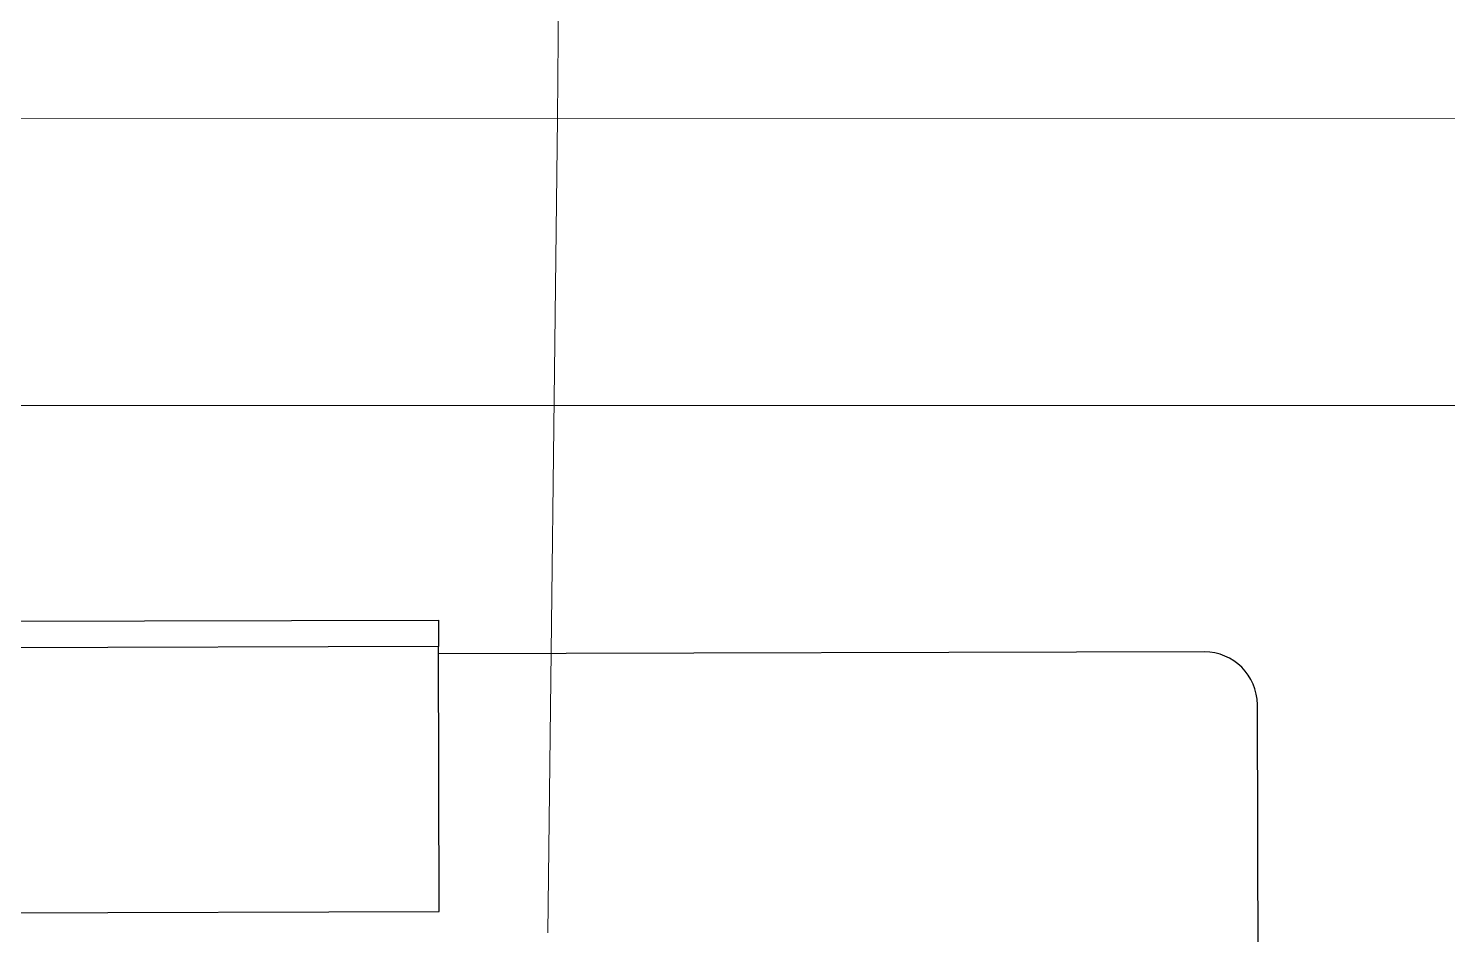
# Paper-space layout 'office1 floor1' of a CAD drawing. Header units: inches. Extents: x 0.3 to 10.8, y 1.4 to 4.2.
# Drawn here: x 2.7801 to 3.0025, y 2.931 to 3.0729 of the extents above; entities that cross this region are included whole.
import ezdxf

# ---------------------------------------------------------------- set-up
doc = ezdxf.new("R2010")
doc.units = ezdxf.units.IN
doc.header["$MEASUREMENT"] = 0
doc.layers.get('0').update_dxf_attribs({"lineweight": 0})
doc.layers.add('WALL 1 100', color=250, linetype='Continuous', lineweight=9)
doc.layers.add('провода', color=1, linetype='Continuous', lineweight=5)

psp = doc.layouts.new('office1 floor1')

# ---------------------------------------------------------------- linework, layer by layer
at = {"color": 7, "linetype": 'ByBlock', "lineweight": -2}
for p, q in [((2.63682, 2.97972), (2.84437, 2.98023)), ((2.84437, 2.98023), (2.84438, 2.97607)), ((2.84438, 2.97607), (2.63683, 2.97557)), ((2.84448, 2.93456), (2.84438, 2.97607)), ((2.96437, 2.97526), (2.84439, 2.97497)), ((2.97284, 2.90905), (2.9727, 2.96698)), ((2.63693, 2.93406), (2.84448, 2.93456))]:
    psp.add_line(p, q, dxfattribs=at)
psp.add_arc((2.96439, 2.96695), 0.0083, 0.1388, 90.1388, dxfattribs=at)
at = {"layer": 'WALL 1 100', "color": 0}
psp.add_line((0.31925, 3.01385), (3.91924, 3.01385), dxfattribs=at)
at = {"layer": 'провода', "color": 1}
for p, q in [((2.86304, 3.05884), (2.86415, 3.18641)), ((3.74355, 3.05905), (0.29882, 3.05824)), ((2.8615, 2.93126), (2.86304, 3.05884))]:
    psp.add_line(p, q, dxfattribs=at)

doc.saveas('drawing.dxf')
